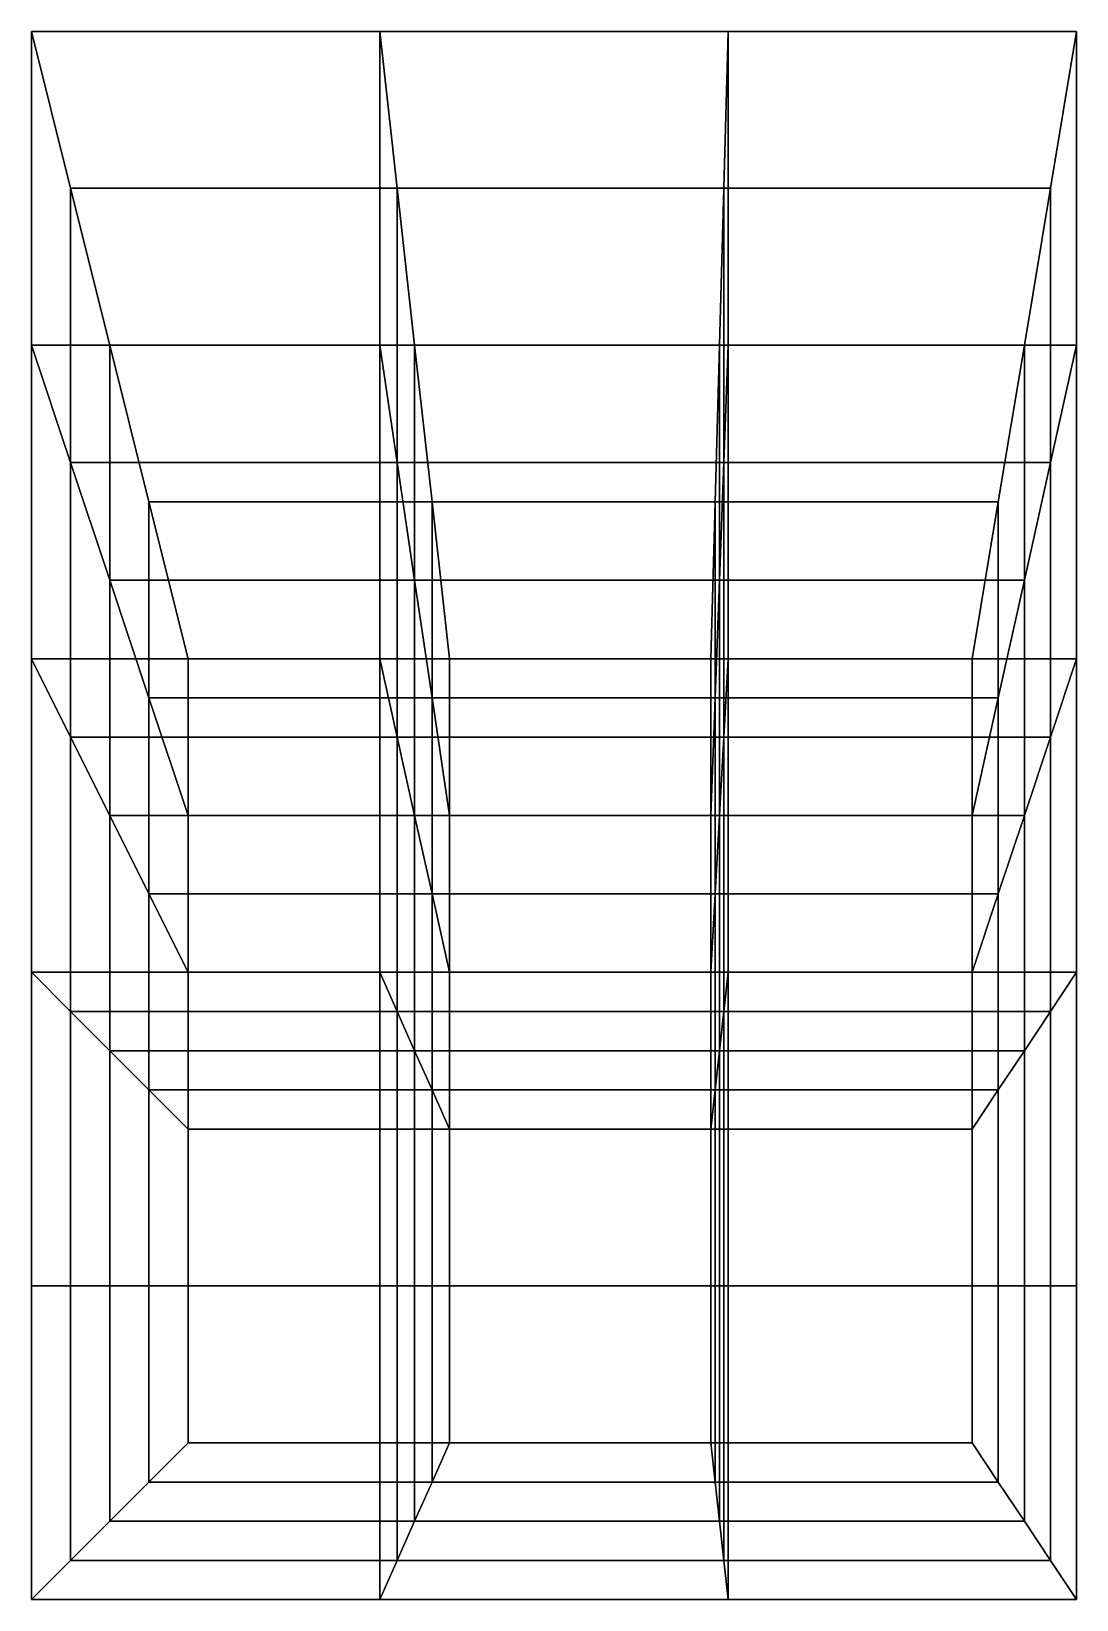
# Model space of a CAD drawing. Extents: x -480 to 480, y -720 to 720.
import ezdxf

# ---------------------------------------------------------------- set-up
doc = ezdxf.new("R2010")
doc.units = 0
doc.header["$MEASUREMENT"] = 0
doc.layers.add('SOLIDS', color=7, linetype='CONTINUOUS')

msp = doc.modelspace()

# ---------------------------------------------------------------- meshes
at = {"layer": 'SOLIDS'}
mesh = msp.add_polymesh((6, 3), dxfattribs=at)
for k, corner in enumerate([(-144, 324, 240), (-160, 432), (-160, 432), (-444, 324, 240), (-480, 432), (-480, 432), (-444, 576, 240), (-480, 720), (-480, 432), (-144, 576, 240), (-160, 720), (-160, 432), (-144, 576, 240), (-144, 576, 240), (-144, 324, 240), (-444, 576, 240), (-444, 576, 240), (-444, 324, 240)]):
    mesh.set_mesh_vertex(divmod(k, 3), corner)
mesh = msp.add_polymesh((6, 3), dxfattribs=at)
for k, corner in enumerate([(156, 324, 240), (160, 432), (160, 432), (-144, 324, 240), (-160, 432), (-160, 432), (-144, 576, 240), (-160, 720), (-160, 432), (156, 576, 240), (160, 720), (160, 432), (156, 576, 240), (156, 576, 240), (156, 324, 240), (-144, 576, 240), (-144, 576, 240), (-144, 324, 240)]):
    mesh.set_mesh_vertex(divmod(k, 3), corner)
mesh = msp.add_polymesh((6, 3), dxfattribs=at)
for k, corner in enumerate([(456, 324, 240), (480, 432), (480, 432), (156, 324, 240), (160, 432), (160, 432), (156, 576, 240), (160, 720), (160, 432), (456, 576, 240), (480, 720), (480, 432), (456, 576, 240), (456, 576, 240), (456, 324, 240), (156, 576, 240), (156, 576, 240), (156, 324, 240)]):
    mesh.set_mesh_vertex(divmod(k, 3), corner)
mesh = msp.add_polymesh((6, 3), dxfattribs=at)
for k, corner in enumerate([(-128, 216, 480), (-144, 324, 240), (-144, 324, 240), (-408, 216, 480), (-444, 324, 240), (-444, 324, 240), (-408, 432, 480), (-444, 576, 240), (-444, 324, 240), (-128, 432, 480), (-144, 576, 240), (-144, 324, 240), (-128, 432, 480), (-128, 432, 480), (-128, 216, 480), (-408, 432, 480), (-408, 432, 480), (-408, 216, 480)]):
    mesh.set_mesh_vertex(divmod(k, 3), corner)
mesh = msp.add_polymesh((6, 3), dxfattribs=at)
for k, corner in enumerate([(152, 216, 480), (156, 324, 240), (156, 324, 240), (-128, 216, 480), (-144, 324, 240), (-144, 324, 240), (-128, 432, 480), (-144, 576, 240), (-144, 324, 240), (152, 432, 480), (156, 576, 240), (156, 324, 240), (152, 432, 480), (152, 432, 480), (152, 216, 480), (-128, 432, 480), (-128, 432, 480), (-128, 216, 480)]):
    mesh.set_mesh_vertex(divmod(k, 3), corner)
mesh = msp.add_polymesh((6, 3), dxfattribs=at)
for k, corner in enumerate([(432, 216, 480), (456, 324, 240), (456, 324, 240), (152, 216, 480), (156, 324, 240), (156, 324, 240), (152, 432, 480), (156, 576, 240), (156, 324, 240), (432, 432, 480), (456, 576, 240), (456, 324, 240), (432, 432, 480), (432, 432, 480), (432, 216, 480), (152, 432, 480), (152, 432, 480), (152, 216, 480)]):
    mesh.set_mesh_vertex(divmod(k, 3), corner)
mesh = msp.add_polymesh((6, 3), dxfattribs=at)
for k, corner in enumerate([(-144, 72, 240), (-160, 144), (-160, 144), (-444, 72, 240), (-480, 144), (-480, 144), (-444, 324, 240), (-480, 432), (-480, 144), (-144, 324, 240), (-160, 432), (-160, 144), (-144, 324, 240), (-144, 324, 240), (-144, 72, 240), (-444, 324, 240), (-444, 324, 240), (-444, 72, 240)]):
    mesh.set_mesh_vertex(divmod(k, 3), corner)
mesh = msp.add_polymesh((6, 3), dxfattribs=at)
for k, corner in enumerate([(-112, 108, 720), (-128, 216, 480), (-128, 216, 480), (-372, 108, 720), (-408, 216, 480), (-408, 216, 480), (-372, 288, 720), (-408, 432, 480), (-408, 216, 480), (-112, 288, 720), (-128, 432, 480), (-128, 216, 480), (-112, 288, 720), (-112, 288, 720), (-112, 108, 720), (-372, 288, 720), (-372, 288, 720), (-372, 108, 720)]):
    mesh.set_mesh_vertex(divmod(k, 3), corner)
mesh = msp.add_polymesh((6, 3), dxfattribs=at)
for k, corner in enumerate([(156, 72, 240), (160, 144), (160, 144), (-144, 72, 240), (-160, 144), (-160, 144), (-144, 324, 240), (-160, 432), (-160, 144), (156, 324, 240), (160, 432), (160, 144), (156, 324, 240), (156, 324, 240), (156, 72, 240), (-144, 324, 240), (-144, 324, 240), (-144, 72, 240)]):
    mesh.set_mesh_vertex(divmod(k, 3), corner)
mesh = msp.add_polymesh((6, 3), dxfattribs=at)
for k, corner in enumerate([(148, 108, 720), (152, 216, 480), (152, 216, 480), (-112, 108, 720), (-128, 216, 480), (-128, 216, 480), (-112, 288, 720), (-128, 432, 480), (-128, 216, 480), (148, 288, 720), (152, 432, 480), (152, 216, 480), (148, 288, 720), (148, 288, 720), (148, 108, 720), (-112, 288, 720), (-112, 288, 720), (-112, 108, 720)]):
    mesh.set_mesh_vertex(divmod(k, 3), corner)
mesh = msp.add_polymesh((6, 3), dxfattribs=at)
for k, corner in enumerate([(408, 108, 720), (432, 216, 480), (432, 216, 480), (148, 108, 720), (152, 216, 480), (152, 216, 480), (148, 288, 720), (152, 432, 480), (152, 216, 480), (408, 288, 720), (432, 432, 480), (432, 216, 480), (408, 288, 720), (408, 288, 720), (408, 108, 720), (148, 288, 720), (148, 288, 720), (148, 108, 720)]):
    mesh.set_mesh_vertex(divmod(k, 3), corner)
mesh = msp.add_polymesh((6, 3), dxfattribs=at)
for k, corner in enumerate([(456, 72, 240), (480, 144), (480, 144), (156, 72, 240), (160, 144), (160, 144), (156, 324, 240), (160, 432), (160, 144), (456, 324, 240), (480, 432), (480, 144), (456, 324, 240), (456, 324, 240), (456, 72, 240), (156, 324, 240), (156, 324, 240), (156, 72, 240)]):
    mesh.set_mesh_vertex(divmod(k, 3), corner)
mesh = msp.add_polymesh((6, 3), dxfattribs=at)
for k, corner in enumerate([(-128, 0, 480), (-144, 72, 240), (-144, 72, 240), (-408, 0, 480), (-444, 72, 240), (-444, 72, 240), (-408, 216, 480), (-444, 324, 240), (-444, 72, 240), (-128, 216, 480), (-144, 324, 240), (-144, 72, 240), (-128, 216, 480), (-128, 216, 480), (-128, 0, 480), (-408, 216, 480), (-408, 216, 480), (-408, 0, 480)]):
    mesh.set_mesh_vertex(divmod(k, 3), corner)
mesh = msp.add_polymesh((6, 3), dxfattribs=at)
for k, corner in enumerate([(152, 0, 480), (156, 72, 240), (156, 72, 240), (-128, 0, 480), (-144, 72, 240), (-144, 72, 240), (-128, 216, 480), (-144, 324, 240), (-144, 72, 240), (152, 216, 480), (156, 324, 240), (156, 72, 240), (152, 216, 480), (152, 216, 480), (152, 0, 480), (-128, 216, 480), (-128, 216, 480), (-128, 0, 480)]):
    mesh.set_mesh_vertex(divmod(k, 3), corner)
mesh = msp.add_polymesh((6, 3), dxfattribs=at)
for k, corner in enumerate([(432, 0, 480), (456, 72, 240), (456, 72, 240), (152, 0, 480), (156, 72, 240), (156, 72, 240), (152, 216, 480), (156, 324, 240), (156, 72, 240), (432, 216, 480), (456, 324, 240), (456, 72, 240), (432, 216, 480), (432, 216, 480), (432, 0, 480), (152, 216, 480), (152, 216, 480), (152, 0, 480)]):
    mesh.set_mesh_vertex(divmod(k, 3), corner)
mesh = msp.add_polymesh((6, 3), dxfattribs=at)
for k, corner in enumerate([(-96, 0, 960), (-112, 108, 720), (-112, 108, 720), (-336, 0, 960), (-372, 108, 720), (-372, 108, 720), (-336, 144, 960), (-372, 288, 720), (-372, 108, 720), (-96, 144, 960), (-112, 288, 720), (-112, 108, 720), (-96, 144, 960), (-96, 144, 960), (-96, 0, 960), (-336, 144, 960), (-336, 144, 960), (-336, 0, 960)]):
    mesh.set_mesh_vertex(divmod(k, 3), corner)
mesh = msp.add_polymesh((6, 3), dxfattribs=at)
for k, corner in enumerate([(144, 0, 960), (148, 108, 720), (148, 108, 720), (-96, 0, 960), (-112, 108, 720), (-112, 108, 720), (-96, 144, 960), (-112, 288, 720), (-112, 108, 720), (144, 144, 960), (148, 288, 720), (148, 108, 720), (144, 144, 960), (144, 144, 960), (144, 0, 960), (-96, 144, 960), (-96, 144, 960), (-96, 0, 960)]):
    mesh.set_mesh_vertex(divmod(k, 3), corner)
mesh = msp.add_polymesh((6, 3), dxfattribs=at)
for k, corner in enumerate([(384, 0, 960), (408, 108, 720), (408, 108, 720), (144, 0, 960), (148, 108, 720), (148, 108, 720), (144, 144, 960), (148, 288, 720), (148, 108, 720), (384, 144, 960), (408, 288, 720), (408, 108, 720), (384, 144, 960), (384, 144, 960), (384, 0, 960), (144, 144, 960), (144, 144, 960), (144, 0, 960)]):
    mesh.set_mesh_vertex(divmod(k, 3), corner)
mesh = msp.add_polymesh((6, 3), dxfattribs=at)
for k, corner in enumerate([(-112, -72, 720), (-128, 0, 480), (-128, 0, 480), (-372, -72, 720), (-408, 0, 480), (-408, 0, 480), (-372, 108, 720), (-408, 216, 480), (-408, 0, 480), (-112, 108, 720), (-128, 216, 480), (-128, 0, 480), (-112, 108, 720), (-112, 108, 720), (-112, -72, 720), (-372, 108, 720), (-372, 108, 720), (-372, -72, 720)]):
    mesh.set_mesh_vertex(divmod(k, 3), corner)
mesh = msp.add_polymesh((6, 3), dxfattribs=at)
for k, corner in enumerate([(148, -72, 720), (152, 0, 480), (152, 0, 480), (-112, -72, 720), (-128, 0, 480), (-128, 0, 480), (-112, 108, 720), (-128, 216, 480), (-128, 0, 480), (148, 108, 720), (152, 216, 480), (152, 0, 480), (148, 108, 720), (148, 108, 720), (148, -72, 720), (-112, 108, 720), (-112, 108, 720), (-112, -72, 720)]):
    mesh.set_mesh_vertex(divmod(k, 3), corner)
mesh = msp.add_polymesh((6, 3), dxfattribs=at)
for k, corner in enumerate([(408, -72, 720), (432, 0, 480), (432, 0, 480), (148, -72, 720), (152, 0, 480), (152, 0, 480), (148, 108, 720), (152, 216, 480), (152, 0, 480), (408, 108, 720), (432, 216, 480), (432, 0, 480), (408, 108, 720), (408, 108, 720), (408, -72, 720), (148, 108, 720), (148, 108, 720), (148, -72, 720)]):
    mesh.set_mesh_vertex(divmod(k, 3), corner)
mesh = msp.add_polymesh((6, 3), dxfattribs=at)
for k, corner in enumerate([(-144, -180, 240), (-160, -144), (-160, -144), (-444, -180, 240), (-480, -144), (-480, -144), (-444, 72, 240), (-480, 144), (-480, -144), (-144, 72, 240), (-160, 144), (-160, -144), (-144, 72, 240), (-144, 72, 240), (-144, -180, 240), (-444, 72, 240), (-444, 72, 240), (-444, -180, 240)]):
    mesh.set_mesh_vertex(divmod(k, 3), corner)
mesh = msp.add_polymesh((6, 3), dxfattribs=at)
for k, corner in enumerate([(156, -180, 240), (160, -144), (160, -144), (-144, -180, 240), (-160, -144), (-160, -144), (-144, 72, 240), (-160, 144), (-160, -144), (156, 72, 240), (160, 144), (160, -144), (156, 72, 240), (156, 72, 240), (156, -180, 240), (-144, 72, 240), (-144, 72, 240), (-144, -180, 240)]):
    mesh.set_mesh_vertex(divmod(k, 3), corner)
mesh = msp.add_polymesh((6, 3), dxfattribs=at)
for k, corner in enumerate([(456, -180, 240), (480, -144), (480, -144), (156, -180, 240), (160, -144), (160, -144), (156, 72, 240), (160, 144), (160, -144), (456, 72, 240), (480, 144), (480, -144), (456, 72, 240), (456, 72, 240), (456, -180, 240), (156, 72, 240), (156, 72, 240), (156, -180, 240)]):
    mesh.set_mesh_vertex(divmod(k, 3), corner)
mesh = msp.add_polymesh((6, 3), dxfattribs=at)
for k, corner in enumerate([(-96, -144, 960), (-112, -72, 720), (-112, -72, 720), (-336, -144, 960), (-372, -72, 720), (-372, -72, 720), (-336, 0, 960), (-372, 108, 720), (-372, -72, 720), (-96, 0, 960), (-112, 108, 720), (-112, -72, 720), (-96, 0, 960), (-96, 0, 960), (-96, -144, 960), (-336, 0, 960), (-336, 0, 960), (-336, -144, 960)]):
    mesh.set_mesh_vertex(divmod(k, 3), corner)
mesh = msp.add_polymesh((6, 3), dxfattribs=at)
for k, corner in enumerate([(144, -144, 960), (148, -72, 720), (148, -72, 720), (-96, -144, 960), (-112, -72, 720), (-112, -72, 720), (-96, 0, 960), (-112, 108, 720), (-112, -72, 720), (144, 0, 960), (148, 108, 720), (148, -72, 720), (144, 0, 960), (144, 0, 960), (144, -144, 960), (-96, 0, 960), (-96, 0, 960), (-96, -144, 960)]):
    mesh.set_mesh_vertex(divmod(k, 3), corner)
mesh = msp.add_polymesh((6, 3), dxfattribs=at)
for k, corner in enumerate([(384, -144, 960), (408, -72, 720), (408, -72, 720), (144, -144, 960), (148, -72, 720), (148, -72, 720), (144, 0, 960), (148, 108, 720), (148, -72, 720), (384, 0, 960), (408, 108, 720), (408, -72, 720), (384, 0, 960), (384, 0, 960), (384, -144, 960), (144, 0, 960), (144, 0, 960), (144, -144, 960)]):
    mesh.set_mesh_vertex(divmod(k, 3), corner)
mesh = msp.add_polymesh((6, 3), dxfattribs=at)
for k, corner in enumerate([(-128, -216, 480), (-144, -180, 240), (-144, -180, 240), (-408, -216, 480), (-444, -180, 240), (-444, -180, 240), (-408, 0, 480), (-444, 72, 240), (-444, -180, 240), (-128, 0, 480), (-144, 72, 240), (-144, -180, 240), (-128, 0, 480), (-128, 0, 480), (-128, -216, 480), (-408, 0, 480), (-408, 0, 480), (-408, -216, 480)]):
    mesh.set_mesh_vertex(divmod(k, 3), corner)
mesh = msp.add_polymesh((6, 3), dxfattribs=at)
for k, corner in enumerate([(152, -216, 480), (156, -180, 240), (156, -180, 240), (-128, -216, 480), (-144, -180, 240), (-144, -180, 240), (-128, 0, 480), (-144, 72, 240), (-144, -180, 240), (152, 0, 480), (156, 72, 240), (156, -180, 240), (152, 0, 480), (152, 0, 480), (152, -216, 480), (-128, 0, 480), (-128, 0, 480), (-128, -216, 480)]):
    mesh.set_mesh_vertex(divmod(k, 3), corner)
mesh = msp.add_polymesh((6, 3), dxfattribs=at)
for k, corner in enumerate([(432, -216, 480), (456, -180, 240), (456, -180, 240), (152, -216, 480), (156, -180, 240), (156, -180, 240), (152, 0, 480), (156, 72, 240), (156, -180, 240), (432, 0, 480), (456, 72, 240), (456, -180, 240), (432, 0, 480), (432, 0, 480), (432, -216, 480), (152, 0, 480), (152, 0, 480), (152, -216, 480)]):
    mesh.set_mesh_vertex(divmod(k, 3), corner)
mesh = msp.add_polymesh((6, 3), dxfattribs=at)
for k, corner in enumerate([(-112, -252, 720), (-128, -216, 480), (-128, -216, 480), (-372, -252, 720), (-408, -216, 480), (-408, -216, 480), (-372, -72, 720), (-408, 0, 480), (-408, -216, 480), (-112, -72, 720), (-128, 0, 480), (-128, -216, 480), (-112, -72, 720), (-112, -72, 720), (-112, -252, 720), (-372, -72, 720), (-372, -72, 720), (-372, -252, 720)]):
    mesh.set_mesh_vertex(divmod(k, 3), corner)
mesh = msp.add_polymesh((6, 3), dxfattribs=at)
for k, corner in enumerate([(148, -252, 720), (152, -216, 480), (152, -216, 480), (-112, -252, 720), (-128, -216, 480), (-128, -216, 480), (-112, -72, 720), (-128, 0, 480), (-128, -216, 480), (148, -72, 720), (152, 0, 480), (152, -216, 480), (148, -72, 720), (148, -72, 720), (148, -252, 720), (-112, -72, 720), (-112, -72, 720), (-112, -252, 720)]):
    mesh.set_mesh_vertex(divmod(k, 3), corner)
mesh = msp.add_polymesh((6, 3), dxfattribs=at)
for k, corner in enumerate([(408, -252, 720), (432, -216, 480), (432, -216, 480), (148, -252, 720), (152, -216, 480), (152, -216, 480), (148, -72, 720), (152, 0, 480), (152, -216, 480), (408, -72, 720), (432, 0, 480), (432, -216, 480), (408, -72, 720), (408, -72, 720), (408, -252, 720), (148, -72, 720), (148, -72, 720), (148, -252, 720)]):
    mesh.set_mesh_vertex(divmod(k, 3), corner)
mesh = msp.add_polymesh((6, 3), dxfattribs=at)
for k, corner in enumerate([(-96, -288, 960), (-112, -252, 720), (-112, -252, 720), (-336, -288, 960), (-372, -252, 720), (-372, -252, 720), (-336, -144, 960), (-372, -72, 720), (-372, -252, 720), (-96, -144, 960), (-112, -72, 720), (-112, -252, 720), (-96, -144, 960), (-96, -144, 960), (-96, -288, 960), (-336, -144, 960), (-336, -144, 960), (-336, -288, 960)]):
    mesh.set_mesh_vertex(divmod(k, 3), corner)
mesh = msp.add_polymesh((6, 3), dxfattribs=at)
for k, corner in enumerate([(144, -288, 960), (148, -252, 720), (148, -252, 720), (-96, -288, 960), (-112, -252, 720), (-112, -252, 720), (-96, -144, 960), (-112, -72, 720), (-112, -252, 720), (144, -144, 960), (148, -72, 720), (148, -252, 720), (144, -144, 960), (144, -144, 960), (144, -288, 960), (-96, -144, 960), (-96, -144, 960), (-96, -288, 960)]):
    mesh.set_mesh_vertex(divmod(k, 3), corner)
mesh = msp.add_polymesh((6, 3), dxfattribs=at)
for k, corner in enumerate([(384, -288, 960), (408, -252, 720), (408, -252, 720), (144, -288, 960), (148, -252, 720), (148, -252, 720), (144, -144, 960), (148, -72, 720), (148, -252, 720), (384, -144, 960), (408, -72, 720), (408, -252, 720), (384, -144, 960), (384, -144, 960), (384, -288, 960), (144, -144, 960), (144, -144, 960), (144, -288, 960)]):
    mesh.set_mesh_vertex(divmod(k, 3), corner)
mesh = msp.add_polymesh((6, 3), dxfattribs=at)
for k, corner in enumerate([(-144, -432, 240), (-160, -432), (-160, -432), (-444, -432, 240), (-480, -432), (-480, -432), (-444, -180, 240), (-480, -144), (-480, -432), (-144, -180, 240), (-160, -144), (-160, -432), (-144, -180, 240), (-144, -180, 240), (-144, -432, 240), (-444, -180, 240), (-444, -180, 240), (-444, -432, 240)]):
    mesh.set_mesh_vertex(divmod(k, 3), corner)
mesh = msp.add_polymesh((6, 3), dxfattribs=at)
for k, corner in enumerate([(156, -432, 240), (160, -432), (160, -432), (-144, -432, 240), (-160, -432), (-160, -432), (-144, -180, 240), (-160, -144), (-160, -432), (156, -180, 240), (160, -144), (160, -432), (156, -180, 240), (156, -180, 240), (156, -432, 240), (-144, -180, 240), (-144, -180, 240), (-144, -432, 240)]):
    mesh.set_mesh_vertex(divmod(k, 3), corner)
mesh = msp.add_polymesh((6, 3), dxfattribs=at)
for k, corner in enumerate([(456, -432, 240), (480, -432), (480, -432), (156, -432, 240), (160, -432), (160, -432), (156, -180, 240), (160, -144), (160, -432), (456, -180, 240), (480, -144), (480, -432), (456, -180, 240), (456, -180, 240), (456, -432, 240), (156, -180, 240), (156, -180, 240), (156, -432, 240)]):
    mesh.set_mesh_vertex(divmod(k, 3), corner)
mesh = msp.add_polymesh((6, 3), dxfattribs=at)
for k, corner in enumerate([(-128, -432, 480), (-144, -432, 240), (-144, -432, 240), (-408, -432, 480), (-444, -432, 240), (-444, -432, 240), (-408, -216, 480), (-444, -180, 240), (-444, -432, 240), (-128, -216, 480), (-144, -180, 240), (-144, -432, 240), (-128, -216, 480), (-128, -216, 480), (-128, -432, 480), (-408, -216, 480), (-408, -216, 480), (-408, -432, 480)]):
    mesh.set_mesh_vertex(divmod(k, 3), corner)
mesh = msp.add_polymesh((6, 3), dxfattribs=at)
for k, corner in enumerate([(152, -432, 480), (156, -432, 240), (156, -432, 240), (-128, -432, 480), (-144, -432, 240), (-144, -432, 240), (-128, -216, 480), (-144, -180, 240), (-144, -432, 240), (152, -216, 480), (156, -180, 240), (156, -432, 240), (152, -216, 480), (152, -216, 480), (152, -432, 480), (-128, -216, 480), (-128, -216, 480), (-128, -432, 480)]):
    mesh.set_mesh_vertex(divmod(k, 3), corner)
mesh = msp.add_polymesh((6, 3), dxfattribs=at)
for k, corner in enumerate([(432, -432, 480), (456, -432, 240), (456, -432, 240), (152, -432, 480), (156, -432, 240), (156, -432, 240), (152, -216, 480), (156, -180, 240), (156, -432, 240), (432, -216, 480), (456, -180, 240), (456, -432, 240), (432, -216, 480), (432, -216, 480), (432, -432, 480), (152, -216, 480), (152, -216, 480), (152, -432, 480)]):
    mesh.set_mesh_vertex(divmod(k, 3), corner)
mesh = msp.add_polymesh((6, 3), dxfattribs=at)
for k, corner in enumerate([(-112, -432, 720), (-128, -432, 480), (-128, -432, 480), (-372, -432, 720), (-408, -432, 480), (-408, -432, 480), (-372, -252, 720), (-408, -216, 480), (-408, -432, 480), (-112, -252, 720), (-128, -216, 480), (-128, -432, 480), (-112, -252, 720), (-112, -252, 720), (-112, -432, 720), (-372, -252, 720), (-372, -252, 720), (-372, -432, 720)]):
    mesh.set_mesh_vertex(divmod(k, 3), corner)
mesh = msp.add_polymesh((6, 3), dxfattribs=at)
for k, corner in enumerate([(148, -432, 720), (152, -432, 480), (152, -432, 480), (-112, -432, 720), (-128, -432, 480), (-128, -432, 480), (-112, -252, 720), (-128, -216, 480), (-128, -432, 480), (148, -252, 720), (152, -216, 480), (152, -432, 480), (148, -252, 720), (148, -252, 720), (148, -432, 720), (-112, -252, 720), (-112, -252, 720), (-112, -432, 720)]):
    mesh.set_mesh_vertex(divmod(k, 3), corner)
mesh = msp.add_polymesh((6, 3), dxfattribs=at)
for k, corner in enumerate([(408, -432, 720), (432, -432, 480), (432, -432, 480), (148, -432, 720), (152, -432, 480), (152, -432, 480), (148, -252, 720), (152, -216, 480), (152, -432, 480), (408, -252, 720), (432, -216, 480), (432, -432, 480), (408, -252, 720), (408, -252, 720), (408, -432, 720), (148, -252, 720), (148, -252, 720), (148, -432, 720)]):
    mesh.set_mesh_vertex(divmod(k, 3), corner)
mesh = msp.add_polymesh((6, 3), dxfattribs=at)
for k, corner in enumerate([(-96, -432, 960), (-112, -432, 720), (-112, -432, 720), (-336, -432, 960), (-372, -432, 720), (-372, -432, 720), (-336, -288, 960), (-372, -252, 720), (-372, -432, 720), (-96, -288, 960), (-112, -252, 720), (-112, -432, 720), (-96, -288, 960), (-96, -288, 960), (-96, -432, 960), (-336, -288, 960), (-336, -288, 960), (-336, -432, 960)]):
    mesh.set_mesh_vertex(divmod(k, 3), corner)
mesh = msp.add_polymesh((6, 3), dxfattribs=at)
for k, corner in enumerate([(144, -432, 960), (148, -432, 720), (148, -432, 720), (-96, -432, 960), (-112, -432, 720), (-112, -432, 720), (-96, -288, 960), (-112, -252, 720), (-112, -432, 720), (144, -288, 960), (148, -252, 720), (148, -432, 720), (144, -288, 960), (144, -288, 960), (144, -432, 960), (-96, -288, 960), (-96, -288, 960), (-96, -432, 960)]):
    mesh.set_mesh_vertex(divmod(k, 3), corner)
mesh = msp.add_polymesh((6, 3), dxfattribs=at)
for k, corner in enumerate([(384, -432, 960), (408, -432, 720), (408, -432, 720), (144, -432, 960), (148, -432, 720), (148, -432, 720), (144, -288, 960), (148, -252, 720), (148, -432, 720), (384, -288, 960), (408, -252, 720), (408, -432, 720), (384, -288, 960), (384, -288, 960), (384, -432, 960), (144, -288, 960), (144, -288, 960), (144, -432, 960)]):
    mesh.set_mesh_vertex(divmod(k, 3), corner)
mesh = msp.add_polymesh((6, 3), dxfattribs=at)
for k, corner in enumerate([(-144, -684, 240), (-160, -720), (-160, -720), (-444, -684, 240), (-480, -720), (-480, -720), (-444, -432, 240), (-480, -432), (-480, -720), (-144, -432, 240), (-160, -432), (-160, -720), (-144, -432, 240), (-144, -432, 240), (-144, -684, 240), (-444, -432, 240), (-444, -432, 240), (-444, -684, 240)]):
    mesh.set_mesh_vertex(divmod(k, 3), corner)
mesh = msp.add_polymesh((6, 3), dxfattribs=at)
for k, corner in enumerate([(-128, -648, 480), (-144, -684, 240), (-144, -684, 240), (-408, -648, 480), (-444, -684, 240), (-444, -684, 240), (-408, -432, 480), (-444, -432, 240), (-444, -684, 240), (-128, -432, 480), (-144, -432, 240), (-144, -684, 240), (-128, -432, 480), (-128, -432, 480), (-128, -648, 480), (-408, -432, 480), (-408, -432, 480), (-408, -648, 480)]):
    mesh.set_mesh_vertex(divmod(k, 3), corner)
mesh = msp.add_polymesh((6, 3), dxfattribs=at)
for k, corner in enumerate([(-112, -612, 720), (-128, -648, 480), (-128, -648, 480), (-372, -612, 720), (-408, -648, 480), (-408, -648, 480), (-372, -432, 720), (-408, -432, 480), (-408, -648, 480), (-112, -432, 720), (-128, -432, 480), (-128, -648, 480), (-112, -432, 720), (-112, -432, 720), (-112, -612, 720), (-372, -432, 720), (-372, -432, 720), (-372, -612, 720)]):
    mesh.set_mesh_vertex(divmod(k, 3), corner)
mesh = msp.add_polymesh((6, 3), dxfattribs=at)
for k, corner in enumerate([(-96, -576, 960), (-112, -612, 720), (-112, -612, 720), (-336, -576, 960), (-372, -612, 720), (-372, -612, 720), (-336, -432, 960), (-372, -432, 720), (-372, -612, 720), (-96, -432, 960), (-112, -432, 720), (-112, -612, 720), (-96, -432, 960), (-96, -432, 960), (-96, -576, 960), (-336, -432, 960), (-336, -432, 960), (-336, -576, 960)]):
    mesh.set_mesh_vertex(divmod(k, 3), corner)
mesh = msp.add_polymesh((6, 3), dxfattribs=at)
for k, corner in enumerate([(156, -684, 240), (160, -720), (160, -720), (-144, -684, 240), (-160, -720), (-160, -720), (-144, -432, 240), (-160, -432), (-160, -720), (156, -432, 240), (160, -432), (160, -720), (156, -432, 240), (156, -432, 240), (156, -684, 240), (-144, -432, 240), (-144, -432, 240), (-144, -684, 240)]):
    mesh.set_mesh_vertex(divmod(k, 3), corner)
mesh = msp.add_polymesh((6, 3), dxfattribs=at)
for k, corner in enumerate([(152, -648, 480), (156, -684, 240), (156, -684, 240), (-128, -648, 480), (-144, -684, 240), (-144, -684, 240), (-128, -432, 480), (-144, -432, 240), (-144, -684, 240), (152, -432, 480), (156, -432, 240), (156, -684, 240), (152, -432, 480), (152, -432, 480), (152, -648, 480), (-128, -432, 480), (-128, -432, 480), (-128, -648, 480)]):
    mesh.set_mesh_vertex(divmod(k, 3), corner)
mesh = msp.add_polymesh((6, 3), dxfattribs=at)
for k, corner in enumerate([(148, -612, 720), (152, -648, 480), (152, -648, 480), (-112, -612, 720), (-128, -648, 480), (-128, -648, 480), (-112, -432, 720), (-128, -432, 480), (-128, -648, 480), (148, -432, 720), (152, -432, 480), (152, -648, 480), (148, -432, 720), (148, -432, 720), (148, -612, 720), (-112, -432, 720), (-112, -432, 720), (-112, -612, 720)]):
    mesh.set_mesh_vertex(divmod(k, 3), corner)
mesh = msp.add_polymesh((6, 3), dxfattribs=at)
for k, corner in enumerate([(144, -576, 960), (148, -612, 720), (148, -612, 720), (-96, -576, 960), (-112, -612, 720), (-112, -612, 720), (-96, -432, 960), (-112, -432, 720), (-112, -612, 720), (144, -432, 960), (148, -432, 720), (148, -612, 720), (144, -432, 960), (144, -432, 960), (144, -576, 960), (-96, -432, 960), (-96, -432, 960), (-96, -576, 960)]):
    mesh.set_mesh_vertex(divmod(k, 3), corner)
mesh = msp.add_polymesh((6, 3), dxfattribs=at)
for k, corner in enumerate([(384, -576, 960), (408, -612, 720), (408, -612, 720), (144, -576, 960), (148, -612, 720), (148, -612, 720), (144, -432, 960), (148, -432, 720), (148, -612, 720), (384, -432, 960), (408, -432, 720), (408, -612, 720), (384, -432, 960), (384, -432, 960), (384, -576, 960), (144, -432, 960), (144, -432, 960), (144, -576, 960)]):
    mesh.set_mesh_vertex(divmod(k, 3), corner)
mesh = msp.add_polymesh((6, 3), dxfattribs=at)
for k, corner in enumerate([(408, -612, 720), (432, -648, 480), (432, -648, 480), (148, -612, 720), (152, -648, 480), (152, -648, 480), (148, -432, 720), (152, -432, 480), (152, -648, 480), (408, -432, 720), (432, -432, 480), (432, -648, 480), (408, -432, 720), (408, -432, 720), (408, -612, 720), (148, -432, 720), (148, -432, 720), (148, -612, 720)]):
    mesh.set_mesh_vertex(divmod(k, 3), corner)
mesh = msp.add_polymesh((6, 3), dxfattribs=at)
for k, corner in enumerate([(432, -648, 480), (456, -684, 240), (456, -684, 240), (152, -648, 480), (156, -684, 240), (156, -684, 240), (152, -432, 480), (156, -432, 240), (156, -684, 240), (432, -432, 480), (456, -432, 240), (456, -684, 240), (432, -432, 480), (432, -432, 480), (432, -648, 480), (152, -432, 480), (152, -432, 480), (152, -648, 480)]):
    mesh.set_mesh_vertex(divmod(k, 3), corner)
mesh = msp.add_polymesh((6, 3), dxfattribs=at)
for k, corner in enumerate([(456, -684, 240), (480, -720), (480, -720), (156, -684, 240), (160, -720), (160, -720), (156, -432, 240), (160, -432), (160, -720), (456, -432, 240), (480, -432), (480, -720), (456, -432, 240), (456, -432, 240), (456, -684, 240), (156, -432, 240), (156, -432, 240), (156, -684, 240)]):
    mesh.set_mesh_vertex(divmod(k, 3), corner)

doc.saveas('drawing.dxf')
